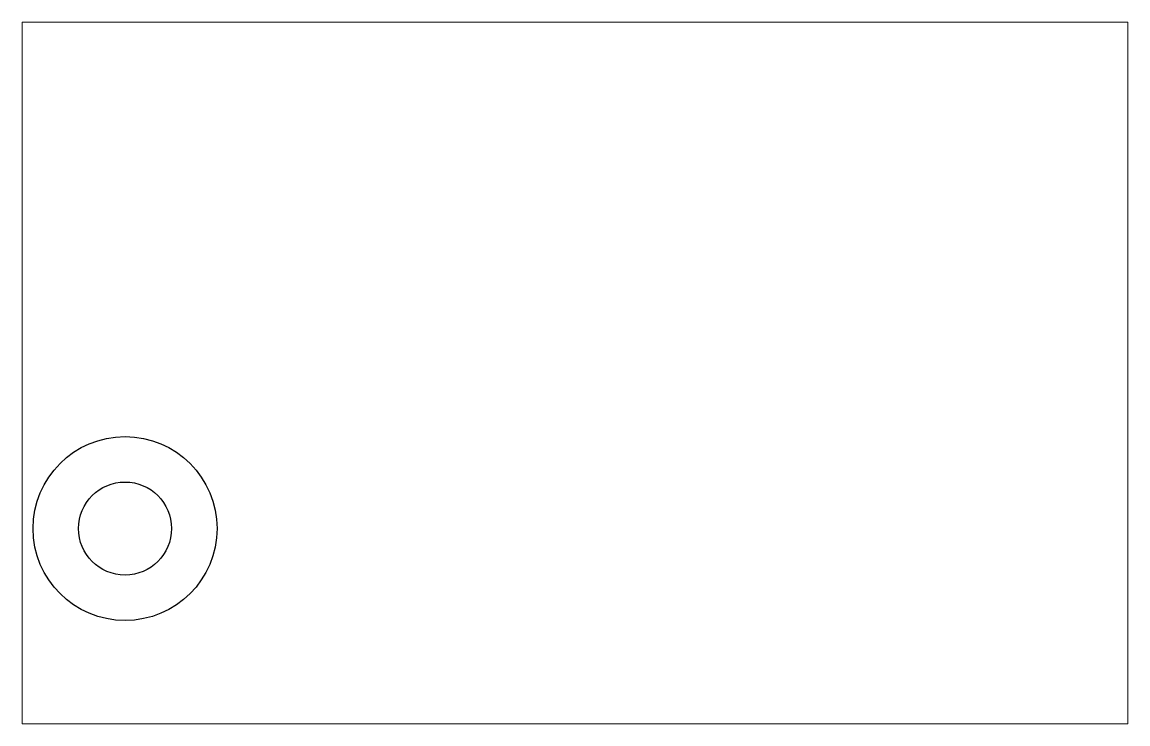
# Paper-space layout 'Sheet1' of a CAD drawing. Header units: millimetres. Extents: x 40 to 364, y 26 to 231.
# The model-space entities are those that its viewports show. They can reach past a viewport. Long polylines and large blocks are cut down to what shows.
import ezdxf

# ---------------------------------------------------------------- set-up
doc = ezdxf.new("R2010")
doc.units = ezdxf.units.MM
doc.layers.add('CAM', color=7, linetype='Continuous')
doc.layers.add('ORIGIN', color=7, linetype='Continuous')

msp = doc.modelspace()

# ---------------------------------------------------------------- linework, layer by layer
at = {"layer": 'CAM'}
msp.add_circle((15.79, 13.66), 4.5, dxfattribs=at)
at = {"layer": 'ORIGIN'}
msp.add_circle((15.79, 13.66), 8.9, dxfattribs=at)

psp = doc.layouts.new('Sheet1')

# ---------------------------------------------------------------- viewports
at = {"layer": '0'}
psp.add_viewport(center=(202.5, 128.5), size=(324, 205.6), view_center_point=(59.33, 28.71), view_height=67.8988, dxfattribs=at)

doc.saveas('drawing.dxf')
